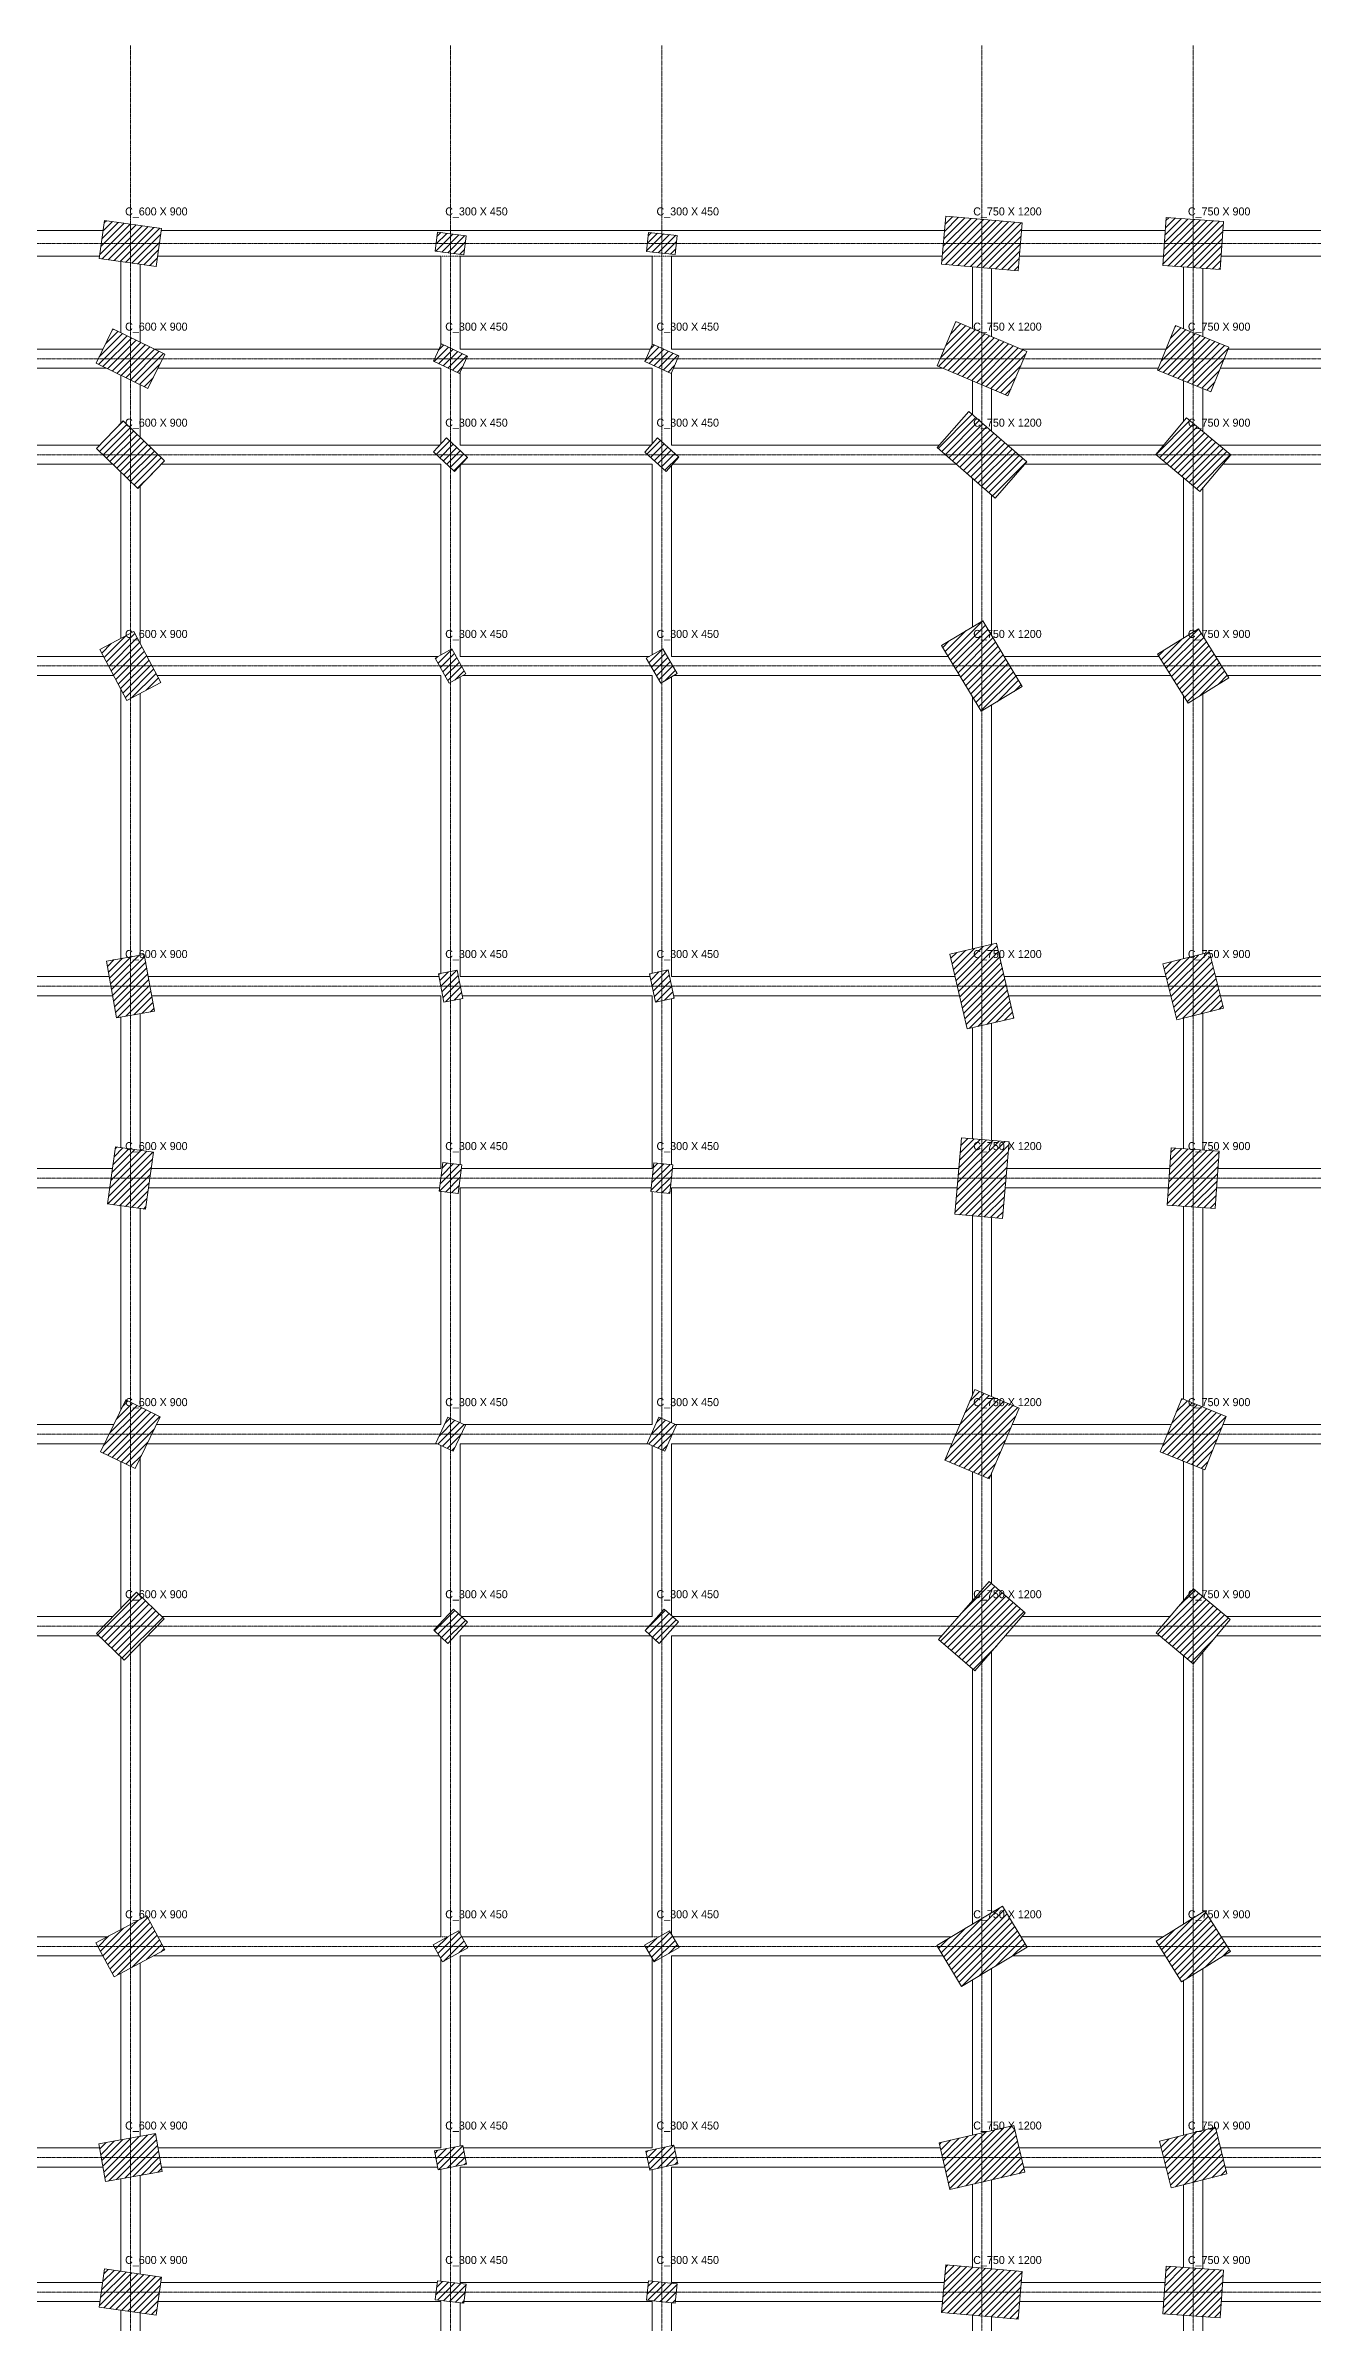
# Model space of a CAD drawing. Header units: millimetres. Extents: x -4286 to 75551, y -4651 to 64692.
# Drawn here: x 35974 to 55762, y 29125 to 64692 of the extents above; entities that cross this region are included whole.
import ezdxf

# ---------------------------------------------------------------- set-up
doc = ezdxf.new("R2010")
doc.units = ezdxf.units.MM
doc.linetypes.add('Dash', pattern=[6.35, 3.175, -3.175])
doc.linetypes.add('Grid Line', pattern=[22.225, 12.7, -3.175, 3.175, -3.175])
for name, color, linetype, lineweight in [('S-BEAM', 12, 'Continuous', 18), ('S-BEAM-HDLN', 1, 'Dash', 18), ('S-COLS', 52, 'Continuous', 18), ('S-COLS-IDEN', 171, 'Continuous', 9), ('S-GRID', 1, 'Continuous', 9)]:
    doc.layers.add(name, color=color, linetype=linetype, lineweight=lineweight)
doc.styles.add('JetBrains Mono', font='JetBrainsMono-VariableFont_wght.ttf', dxfattribs={"height": 125})
pattern_1 = [(45, (0, 0), (-53.03301, 53.03301), [])]

msp = doc.modelspace()

# ---------------------------------------------------------------- hatches: boundary and pattern name
at = {"layer": 'S-COLS'}
h = msp.add_hatch(dxfattribs=at)
h.set_pattern_fill('FP_4', color=8, style=0, pattern_type=2)
h.set_pattern_definition(pattern_1)
h.paths.add_polyline_path([(37704, 61240), (37787, 61834), (36896, 61960), (36813, 61366)])
h = msp.add_hatch(dxfattribs=at)
h.set_pattern_fill('FP_2', color=8, style=0, pattern_type=2)
h.set_pattern_definition(pattern_1)
h.paths.add_polyline_path([(51165, 61174), (51230, 61921), (50035, 62026), (49970, 61279)])
h = msp.add_hatch(dxfattribs=at)
h.set_pattern_fill('FP_2', color=8, style=0, pattern_type=2)
h.set_pattern_definition(pattern_1)
h.paths.add_polyline_path([(54323, 61195), (54375, 61943), (53477, 62005), (53425, 61257)])
h = msp.add_hatch(dxfattribs=at)
h.set_pattern_fill('FP_4', color=8, style=0, pattern_type=2)
h.set_pattern_definition(pattern_1)
h.paths.add_polyline_path([(42505, 61424), (42542, 61721), (42095, 61776), (42058, 61479)])
h = msp.add_hatch(dxfattribs=at)
h.set_pattern_fill('FP_1', color=8, style=0, pattern_type=2)
h.set_pattern_definition(pattern_1)
h.paths.add_polyline_path([(45808, 61427), (45839, 61726), (45392, 61773), (45361, 61474)])
h = msp.add_hatch(dxfattribs=at)
h.set_pattern_fill('FP_2', color=8, style=0, pattern_type=2)
h.set_pattern_definition(pattern_1)
h.paths.add_polyline_path([(37573, 59333), (37836, 59872), (37027, 60267), (36764, 59728)])
h = msp.add_hatch(dxfattribs=at)
h.set_pattern_fill('FP_4', color=8, style=0, pattern_type=2)
h.set_pattern_definition(pattern_1)
h.paths.add_polyline_path([(51006, 59220), (51299, 59911), (50194, 60380), (49901, 59689)])
h = msp.add_hatch(dxfattribs=at)
h.set_pattern_fill('FP_2', color=8, style=0, pattern_type=2)
h.set_pattern_definition(pattern_1)
h.paths.add_polyline_path([(54177, 59284), (54458, 59979), (53623, 60316), (53342, 59621)])
h = msp.add_hatch(dxfattribs=at)
h.set_pattern_fill('FP_4', color=8, style=0, pattern_type=2)
h.set_pattern_definition(pattern_1)
h.paths.add_polyline_path([(42441, 59569), (42567, 59841), (42159, 60031), (42033, 59759)])
h = msp.add_hatch(dxfattribs=at)
h.set_pattern_fill('FP_2', color=8, style=0, pattern_type=2)
h.set_pattern_definition(pattern_1)
h.paths.add_polyline_path([(45745, 59571), (45867, 59846), (45455, 60029), (45333, 59754)])
h = msp.add_hatch(dxfattribs=at)
h.set_pattern_fill('FP_4', color=8, style=0, pattern_type=2)
h.set_pattern_definition(pattern_1)
h.paths.add_polyline_path([(37415, 57772), (37832, 58203), (37185, 58828), (36768, 58397)])
h = msp.add_hatch(dxfattribs=at)
h.set_pattern_fill('FP_4', color=8, style=0, pattern_type=2)
h.set_pattern_definition(pattern_1)
h.paths.add_polyline_path([(50807, 57623), (51299, 58189), (50393, 58977), (49901, 58411)])
h = msp.add_hatch(dxfattribs=at)
h.set_pattern_fill('FP_2', color=8, style=0, pattern_type=2)
h.set_pattern_definition(pattern_1)
h.paths.add_polyline_path([(54004, 57723), (54486, 58298), (53796, 58877), (53314, 58302)])
h = msp.add_hatch(dxfattribs=at)
h.set_pattern_fill('FP_2', color=8, style=0, pattern_type=2)
h.set_pattern_definition(pattern_1)
h.paths.add_polyline_path([(42362, 58037), (42567, 58256), (42238, 58563), (42033, 58344)])
h = msp.add_hatch(dxfattribs=at)
h.set_pattern_fill('FP_1', color=8, style=0, pattern_type=2)
h.set_pattern_definition(pattern_1)
h.paths.add_polyline_path([(45667, 58038), (45868, 58261), (45533, 58562), (45332, 58339)])
h = msp.add_hatch(dxfattribs=at)
h.set_pattern_fill('FP_1', color=8, style=0, pattern_type=2)
h.set_pattern_definition(pattern_1)
h.paths.add_polyline_path([(37246, 54462), (37776, 54744), (37354, 55538), (36824, 55256)])
h = msp.add_hatch(dxfattribs=at)
h.set_pattern_fill('FP_4', color=8, style=0, pattern_type=2)
h.set_pattern_definition(pattern_1)
h.paths.add_polyline_path([(50588, 54293), (51230, 54679), (50612, 55707), (49970, 55321)])
h = msp.add_hatch(dxfattribs=at)
h.set_pattern_fill('FP_4', color=8, style=0, pattern_type=2)
h.set_pattern_definition(pattern_1)
h.paths.add_polyline_path([(53820, 54420), (54456, 54817), (53980, 55580), (53344, 55183)])
h = msp.add_hatch(dxfattribs=at)
h.set_pattern_fill('FP_4', color=8, style=0, pattern_type=2)
h.set_pattern_definition(pattern_1)
h.paths.add_polyline_path([(42278, 54730), (42540, 54876), (42322, 55270), (42060, 55124)])
h = msp.add_hatch(dxfattribs=at)
h.set_pattern_fill('FP_2', color=8, style=0, pattern_type=2)
h.set_pattern_definition(pattern_1)
h.paths.add_polyline_path([(45583, 54730), (45842, 54880), (45617, 55270), (45358, 55120)])
h = msp.add_hatch(dxfattribs=at)
h.set_pattern_fill('FP_2', color=8, style=0, pattern_type=2)
h.set_pattern_definition(pattern_1)
h.paths.add_polyline_path([(50370, 49331), (51100, 49500), (50830, 50669), (50100, 50500)])
h = msp.add_hatch(dxfattribs=at)
h.set_pattern_fill('FP_2', color=8, style=0, pattern_type=2)
h.set_pattern_definition(pattern_1)
h.paths.add_polyline_path([(53645, 49473), (54373, 49654), (54155, 50527), (53427, 50346)])
h = msp.add_hatch(dxfattribs=at)
h.set_pattern_fill('FP_3', color=8, style=0, pattern_type=2)
h.set_pattern_definition(pattern_1)
h.paths.add_polyline_path([(37083, 49505), (37674, 49609), (37517, 50495), (36926, 50391)])
h = msp.add_hatch(dxfattribs=at)
h.set_pattern_fill('FP_4', color=8, style=0, pattern_type=2)
h.set_pattern_definition(pattern_1)
h.paths.add_polyline_path([(42196, 49751), (42490, 49808), (42404, 50249), (42110, 50192)])
h = msp.add_hatch(dxfattribs=at)
h.set_pattern_fill('FP_2', color=8, style=0, pattern_type=2)
h.set_pattern_definition(pattern_1)
h.paths.add_polyline_path([(45500, 49749), (45794, 49811), (45700, 50251), (45406, 50189)])
h = msp.add_hatch(dxfattribs=at)
h.set_pattern_fill('FP_4', color=8, style=0, pattern_type=2)
h.set_pattern_definition(pattern_1)
h.paths.add_polyline_path([(37534, 46513), (37660, 47404), (37066, 47487), (36940, 46596)])
h = msp.add_hatch(dxfattribs=at)
h.set_pattern_fill('FP_1', color=8, style=0, pattern_type=2)
h.set_pattern_definition(pattern_1)
h.paths.add_polyline_path([(50921, 46370), (51026, 47565), (50279, 47630), (50174, 46435)])
h = msp.add_hatch(dxfattribs=at)
h.set_pattern_fill('FP_4', color=8, style=0, pattern_type=2)
h.set_pattern_definition(pattern_1)
h.paths.add_polyline_path([(54243, 46525), (54305, 47423), (53557, 47475), (53495, 46577)])
h = msp.add_hatch(dxfattribs=at)
h.set_pattern_fill('FP_2', color=8, style=0, pattern_type=2)
h.set_pattern_definition(pattern_1)
h.paths.add_polyline_path([(42421, 46758), (42476, 47205), (42179, 47242), (42124, 46795)])
h = msp.add_hatch(dxfattribs=at)
h.set_pattern_fill('FP_4', color=8, style=0, pattern_type=2)
h.set_pattern_definition(pattern_1)
h.paths.add_polyline_path([(45726, 46761), (45773, 47208), (45474, 47239), (45427, 46792)])
h = msp.add_hatch(dxfattribs=at)
h.set_pattern_fill('FP_2', color=8, style=0, pattern_type=2)
h.set_pattern_definition(pattern_1)
h.paths.add_polyline_path([(37372, 42464), (37767, 43273), (37228, 43536), (36833, 42727)])
h = msp.add_hatch(dxfattribs=at)
h.set_pattern_fill('FP_2', color=8, style=0, pattern_type=2)
h.set_pattern_definition(pattern_1)
h.paths.add_polyline_path([(50711, 42301), (51180, 43406), (50489, 43699), (50020, 42594)])
h = msp.add_hatch(dxfattribs=at)
h.set_pattern_fill('FP_1', color=8, style=0, pattern_type=2)
h.set_pattern_definition(pattern_1)
h.paths.add_polyline_path([(54079, 42442), (54416, 43277), (53721, 43558), (53384, 42723)])
h = msp.add_hatch(dxfattribs=at)
h.set_pattern_fill('FP_3', color=8, style=0, pattern_type=2)
h.set_pattern_definition(pattern_1)
h.paths.add_polyline_path([(42341, 42733), (42531, 43141), (42259, 43267), (42069, 42859)])
h = msp.add_hatch(dxfattribs=at)
h.set_pattern_fill('FP_3', color=8, style=0, pattern_type=2)
h.set_pattern_definition(pattern_1)
h.paths.add_polyline_path([(45646, 42733), (45829, 43145), (45554, 43267), (45371, 42855)])
h = msp.add_hatch(dxfattribs=at)
h.set_pattern_fill('FP_4', color=8, style=0, pattern_type=2)
h.set_pattern_definition(pattern_1)
h.paths.add_polyline_path([(50489, 39301), (51277, 40207), (50711, 40699), (49923, 39793), (50197, 39555)])
h = msp.add_hatch(dxfattribs=at)
h.set_pattern_fill('FP_3', color=8, style=0, pattern_type=2)
h.set_pattern_definition(pattern_1)
h.paths.add_polyline_path([(53898, 39414), (54477, 40104), (53902, 40586), (53323, 39896), (53730, 39555)])
h = msp.add_hatch(dxfattribs=at)
h.set_pattern_fill('FP_1', color=8, style=0, pattern_type=2)
h.set_pattern_definition(pattern_1)
h.paths.add_polyline_path([(37203, 39468), (37828, 40115), (37397, 40532), (36772, 39885), (37113, 39555)])
h = msp.add_hatch(dxfattribs=at)
h.set_pattern_fill('FP_2', color=8, style=0, pattern_type=2)
h.set_pattern_definition(pattern_1)
h.paths.add_polyline_path([(42256, 39733), (42563, 40062), (42344, 40267), (42037, 39938)])
h = msp.add_hatch(dxfattribs=at)
h.set_pattern_fill('FP_4', color=8, style=0, pattern_type=2)
h.set_pattern_definition(pattern_1)
h.paths.add_polyline_path([(45561, 39732), (45862, 40067), (45639, 40268), (45338, 39933)])
h = msp.add_hatch(dxfattribs=at)
h.set_pattern_fill('FP_4', color=8, style=0, pattern_type=2)
h.set_pattern_definition(pattern_1)
h.paths.add_polyline_path([(50279, 34370), (51307, 34988), (50921, 35630), (49893, 35012)])
h = msp.add_hatch(dxfattribs=at)
h.set_pattern_fill('FP_2', color=8, style=0, pattern_type=2)
h.set_pattern_definition(pattern_1)
h.paths.add_polyline_path([(37044, 34524), (37838, 34946), (37556, 35476), (36762, 35054)])
h = msp.add_hatch(dxfattribs=at)
h.set_pattern_fill('FP_4', color=8, style=0, pattern_type=2)
h.set_pattern_definition(pattern_1)
h.paths.add_polyline_path([(42176, 34760), (42570, 34978), (42424, 35240), (42030, 35022), (42160, 34788)])
h = msp.add_hatch(dxfattribs=at)
h.set_pattern_fill('FP_2', color=8, style=0, pattern_type=2)
h.set_pattern_definition(pattern_1)
h.paths.add_polyline_path([(45480, 34758), (45870, 34983), (45720, 35242), (45330, 35017), (45463, 34788)])
h = msp.add_hatch(dxfattribs=at)
h.set_pattern_fill('FP_4', color=8, style=0, pattern_type=2)
h.set_pattern_definition(pattern_1)
h.paths.add_polyline_path([(53717, 34444), (54480, 34920), (54083, 35556), (53320, 35080)])
h = msp.add_hatch(dxfattribs=at)
h.set_pattern_fill('FP_2', color=8, style=0, pattern_type=2)
h.set_pattern_definition(pattern_1)
h.paths.add_polyline_path([(36909, 31326), (37795, 31483), (37691, 32074), (36805, 31917)])
h = msp.add_hatch(dxfattribs=at)
h.set_pattern_fill('FP_4', color=8, style=0, pattern_type=2)
h.set_pattern_definition(pattern_1)
h.paths.add_polyline_path([(50100, 31200), (51269, 31470), (51100, 32200), (49931, 31930)])
h = msp.add_hatch(dxfattribs=at)
h.set_pattern_fill('FP_2', color=8, style=0, pattern_type=2)
h.set_pattern_definition(pattern_1)
h.paths.add_polyline_path([(53554, 31227), (54427, 31445), (54246, 32173), (53373, 31955)])
h = msp.add_hatch(dxfattribs=at)
h.set_pattern_fill('FP_2', color=8, style=0, pattern_type=2)
h.set_pattern_definition(pattern_1)
h.paths.add_polyline_path([(42108, 31510), (42549, 31596), (42492, 31890), (42051, 31804)])
h = msp.add_hatch(dxfattribs=at)
h.set_pattern_fill('FP_1', color=8, style=0, pattern_type=2)
h.set_pattern_definition(pattern_1)
h.paths.add_polyline_path([(45411, 31506), (45851, 31600), (45789, 31894), (45349, 31800)])
h = msp.add_hatch(dxfattribs=at)
h.set_pattern_fill('FP_2', color=8, style=0, pattern_type=2)
h.set_pattern_definition(pattern_1)
h.paths.add_polyline_path([(37704, 29240), (37787, 29834), (36896, 29960), (36813, 29366)])
h = msp.add_hatch(dxfattribs=at)
h.set_pattern_fill('FP_2', color=8, style=0, pattern_type=2)
h.set_pattern_definition(pattern_1)
h.paths.add_polyline_path([(51165, 29174), (51230, 29921), (50035, 30026), (49970, 29279)])
h = msp.add_hatch(dxfattribs=at)
h.set_pattern_fill('FP_1', color=8, style=0, pattern_type=2)
h.set_pattern_definition(pattern_1)
h.paths.add_polyline_path([(54323, 29195), (54375, 29943), (53477, 30005), (53425, 29257)])
h = msp.add_hatch(dxfattribs=at)
h.set_pattern_fill('FP_4', color=8, style=0, pattern_type=2)
h.set_pattern_definition(pattern_1)
h.paths.add_polyline_path([(42505, 29424), (42542, 29721), (42095, 29776), (42058, 29479)])
h = msp.add_hatch(dxfattribs=at)
h.set_pattern_fill('FP_4', color=8, style=0, pattern_type=2)
h.set_pattern_definition(pattern_1)
h.paths.add_polyline_path([(45808, 29427), (45839, 29726), (45392, 29773), (45361, 29474)])

# ---------------------------------------------------------------- linework, layer by layer
at = {"layer": 'S-BEAM'}
for p, q in [((36874, 61800), (34316, 61800)), ((42150, 61800), (37783, 61800)), ((45450, 61800), (42150, 61800)), ((50015, 61800), (45450, 61800)), ((53463, 61800), (51220, 61800)), ((59535, 61800), (54365, 61800)), ((34724, 61400), (36817, 61400)), ((37150, 61318), (37150, 60207)), ((37450, 60061), (37450, 61276)), ((37726, 61400), (42150, 61400)), ((42150, 61400), (42150, 60011)), ((42450, 61400), (45450, 61400)), ((42450, 59950), (42450, 61400)), ((45450, 61400), (45450, 60016)), ((45750, 61400), (49980, 61400)), ((45750, 59950), (45750, 61400)), ((50450, 61237), (50450, 60271)), ((50750, 60144), (50750, 61210)), ((51185, 61400), (53435, 61400)), ((53750, 61235), (53750, 60265)), ((54050, 60144), (54050, 61214)), ((54337, 61400), (59514, 61400)), ((36872, 59950), (34450, 59950)), ((42122, 59950), (37677, 59950)), ((45420, 59950), (42450, 59950)), ((50012, 59950), (45750, 59950)), ((53475, 59950), (51206, 59950)), ((59556, 59950), (54446, 59950)), ((34729, 59650), (36923, 59650)), ((37150, 59539), (37150, 58793)), ((37728, 59650), (42150, 59650)), ((42150, 59650), (42150, 58469)), ((42450, 58450), (42450, 59589)), ((42478, 59650), (45450, 59650)), ((45450, 59650), (45450, 58470)), ((45750, 58450), (45750, 59584)), ((45780, 59650), (49994, 59650)), ((50450, 59456), (50450, 58927)), ((51188, 59650), (53354, 59650)), ((53750, 59456), (53750, 58821)), ((54325, 59650), (59453, 59650)), ((37450, 58572), (37450, 59393)), ((50750, 58667), (50750, 59329)), ((54050, 58664), (54050, 59335)), ((36819, 58450), (34450, 58450)), ((42132, 58450), (37577, 58450)), ((45432, 58450), (42450, 58450)), ((49935, 58450), (45750, 58450)), ((53438, 58450), (50999, 58450)), ((59539, 58450), (54305, 58450)), ((34733, 58150), (37023, 58150)), ((37150, 58028), (37150, 55430)), ((37781, 58150), (42150, 58150)), ((42150, 58150), (42150, 55174)), ((42450, 55150), (42450, 58131)), ((42468, 58150), (45450, 58150)), ((45450, 58150), (45450, 55173)), ((45750, 55150), (45750, 58130)), ((45768, 58150), (50201, 58150)), ((51265, 58150), (53495, 58150)), ((54362, 58150), (59608, 58150)), ((37450, 55357), (37450, 57807)), ((50450, 57933), (50450, 55610)), ((50750, 55479), (50750, 57673)), ((53750, 57936), (53750, 55437)), ((54050, 55468), (54050, 57779)), ((36880, 55150), (34450, 55150)), ((42106, 55150), (37560, 55150)), ((45410, 55150), (42450, 55150)), ((50072, 55150), (45750, 55150)), ((53364, 55150), (50947, 55150)), ((59445, 55150), (54249, 55150)), ((34601, 54850), (37040, 54850)), ((37720, 54850), (42150, 54850)), ((42150, 54850), (42150, 50200)), ((42450, 50150), (42450, 54826)), ((42494, 54850), (45450, 54850)), ((45450, 54850), (45450, 50198)), ((45750, 50150), (45750, 54827)), ((45790, 54850), (50253, 54850)), ((51128, 54850), (53551, 54850)), ((54436, 54850), (59640, 54850)), ((37150, 54643), (37150, 50430)), ((37450, 50483), (37450, 54570)), ((50450, 54521), (50450, 50581)), ((53750, 54532), (53750, 50426)), ((54050, 50501), (54050, 54563)), ((50750, 50650), (50750, 54390)), ((36969, 50150), (34479, 50150)), ((42118, 50150), (37578, 50150)), ((45415, 50150), (42450, 50150)), ((50181, 50150), (45750, 50150)), ((53476, 50150), (50950, 50150)), ((59549, 50150), (54249, 50150)), ((34526, 49850), (37022, 49850)), ((37631, 49850), (42150, 49850)), ((42150, 49850), (42150, 47150)), ((42450, 47208), (42450, 49800)), ((42482, 49850), (45450, 49850)), ((45450, 49850), (45450, 47150)), ((45750, 47210), (45750, 49802)), ((45785, 49850), (50250, 49850)), ((51019, 49850), (53551, 49850)), ((54324, 49850), (59630, 49850)), ((37150, 49517), (37150, 47476)), ((37450, 47433), (37450, 49570)), ((53750, 49499), (53750, 47462)), ((54050, 47441), (54050, 49574)), ((50450, 49350), (50450, 47615)), ((50750, 47589), (50750, 49419)), ((37018, 47150), (34526, 47150)), ((42150, 47150), (37624, 47150)), ((45450, 47150), (42470, 47150)), ((50237, 47150), (45767, 47150)), ((53535, 47150), (50990, 47150)), ((59607, 47150), (54286, 47150)), ((34479, 46850), (36976, 46850)), ((37582, 46850), (42130, 46850)), ((42150, 46792), (42150, 43150)), ((42450, 43178), (42450, 46850)), ((42450, 46850), (45433, 46850)), ((45450, 46790), (45450, 43150)), ((45750, 43180), (45750, 46850)), ((45750, 46850), (50210, 46850)), ((50963, 46850), (53514, 46850)), ((54265, 46850), (59592, 46850)), ((37150, 46567), (37150, 43377)), ((37450, 43428), (37450, 46524)), ((50450, 46411), (50450, 43606)), ((50750, 43588), (50750, 46385)), ((53750, 46559), (53750, 43546)), ((54050, 43425), (54050, 46538)), ((37039, 43150), (34601, 43150)), ((42150, 43150), (37707, 43150)), ((45450, 43150), (42511, 43150)), ((50256, 43150), (45816, 43150)), ((53556, 43150), (51071, 43150)), ((59636, 43150), (54365, 43150)), ((34450, 42850), (36893, 42850)), ((37561, 42850), (42089, 42850)), ((42150, 42822), (42150, 40150)), ((42450, 40168), (42450, 42850)), ((42450, 42850), (45384, 42850)), ((45450, 42820), (45450, 40150)), ((45750, 40168), (45750, 42850)), ((45750, 42850), (50129, 42850)), ((50944, 42850), (53435, 42850)), ((54244, 42850), (59521, 42850)), ((37150, 42572), (37150, 40277)), ((37450, 40481), (37450, 42623)), ((50450, 42412), (50450, 40399)), ((50750, 40665), (50750, 42394)), ((53750, 42575), (53750, 40405)), ((54050, 40462), (54050, 42454)), ((34450, 39850), (36807, 39850)), ((37028, 40150), (34733, 40150)), ((37572, 39850), (42131, 39850)), ((42150, 40150), (37793, 40150)), ((42450, 35194), (42450, 39850)), ((42450, 39850), (45430, 39850)), ((45450, 40150), (42469, 40150)), ((45750, 35190), (45750, 39850)), ((45750, 39850), (49973, 39850)), ((50233, 40150), (45770, 40150)), ((50967, 39850), (53379, 39850)), ((53536, 40150), (51227, 40150)), ((54264, 39850), (59489, 39850)), ((59635, 40150), (54421, 40150)), ((37150, 39519), (37150, 35260)), ((37450, 35420), (37450, 39723)), ((42150, 39832), (42150, 35150)), ((45450, 39832), (45450, 35150)), ((50750, 35528), (50750, 39601)), ((53750, 39538), (53750, 35349)), ((54050, 35536), (54050, 39595)), ((50450, 39335), (50450, 35347)), ((36943, 35150), (34729, 35150)), ((42150, 35150), (37730, 35150)), ((45450, 35150), (42474, 35150)), ((50121, 35150), (45773, 35150)), ((53432, 35150), (51210, 35150)), ((59580, 35150), (54337, 35150)), ((34450, 34850), (36870, 34850)), ((37150, 34580), (37150, 31978)), ((37450, 32031), (37450, 34740)), ((37657, 34850), (42126, 34850)), ((42150, 34806), (42150, 31850)), ((42450, 31882), (42450, 34850)), ((42450, 34850), (45427, 34850)), ((45450, 34810), (45450, 31850)), ((45750, 31885), (45750, 34850)), ((45750, 34850), (49990, 34850)), ((50750, 32119), (50750, 34653)), ((51079, 34850), (53463, 34850)), ((54050, 32124), (54050, 34651)), ((54368, 34850), (59550, 34850)), ((50450, 34472), (50450, 32050)), ((53750, 34464), (53750, 32049)), ((36817, 31850), (34732, 31850)), ((42150, 31850), (37730, 31850)), ((45450, 31850), (42500, 31850)), ((49950, 31850), (45798, 31850)), ((53399, 31850), (51181, 31850)), ((59472, 31850), (54326, 31850)), ((34632, 31550), (36870, 31550)), ((37150, 31369), (37150, 29924)), ((37450, 29882), (37450, 31422)), ((37783, 31550), (42100, 31550)), ((42150, 31518), (42150, 29770)), ((42450, 29750), (42450, 31550)), ((42450, 31550), (45402, 31550)), ((45450, 31515), (45450, 29767)), ((45750, 29750), (45750, 31550)), ((45750, 31550), (50019, 31550)), ((50750, 29963), (50750, 31350)), ((51250, 31550), (53474, 31550)), ((54050, 29965), (54050, 31351)), ((54401, 31550), (59552, 31550)), ((50450, 31281), (50450, 29990)), ((53750, 31276), (53750, 29986)), ((36867, 29750), (34632, 29750)), ((42092, 29750), (37776, 29750)), ((45390, 29750), (42450, 29750)), ((50011, 29750), (45750, 29750)), ((53459, 29750), (51215, 29750)), ((59532, 29750), (54362, 29750)), ((34732, 29450), (36824, 29450)), ((37150, 29318), (37150, 28207)), ((37450, 28061), (37450, 29276)), ((37733, 29450), (42150, 29450)), ((42150, 29450), (42150, 28011)), ((42450, 27950), (42450, 29430)), ((42508, 29450), (45450, 29450)), ((45450, 29450), (45450, 28016)), ((45750, 27950), (45750, 29433)), ((45810, 29450), (49985, 29450)), ((50450, 29237), (50450, 28271)), ((50750, 28144), (50750, 29210)), ((51189, 29450), (53438, 29450)), ((53750, 29235), (53750, 28265)), ((54050, 28144), (54050, 29214)), ((54341, 29450), (59517, 29450))]:
    msp.add_line(p, q, dxfattribs=at)
at = {"layer": 'S-BEAM-HDLN'}
for p, q in [((42150, 61400), (42450, 61400)), ((45450, 61400), (45750, 61400)), ((42261, 35150), (42150, 35150)), ((45560, 35150), (45450, 35150))]:
    msp.add_line(p, q, dxfattribs=at)
at = {"layer": 'S-COLS'}
for p, q in [((36813, 61366), (36896, 61960)), ((36896, 61960), (37787, 61834)), ((49970, 61279), (50035, 62026)), ((50035, 62026), (51230, 61921)), ((51230, 61921), (51165, 61174)), ((53425, 61257), (53477, 62005)), ((53477, 62005), (54375, 61943)), ((54375, 61943), (54323, 61195)), ((37787, 61834), (37704, 61240)), ((42058, 61479), (42095, 61776)), ((42095, 61776), (42542, 61721)), ((42542, 61721), (42505, 61424)), ((45361, 61474), (45392, 61773)), ((45392, 61773), (45839, 61726)), ((45839, 61726), (45808, 61427)), ((37704, 61240), (36813, 61366)), ((42505, 61424), (42058, 61479)), ((45808, 61427), (45361, 61474)), ((51165, 61174), (49970, 61279)), ((54323, 61195), (53425, 61257)), ((36764, 59728), (37027, 60267)), ((37027, 60267), (37836, 59872)), ((49901, 59689), (50194, 60380)), ((50194, 60380), (51299, 59911)), ((53342, 59621), (53623, 60316)), ((53623, 60316), (54458, 59979)), ((37836, 59872), (37573, 59333)), ((42033, 59759), (42159, 60031)), ((42441, 59569), (42033, 59759)), ((42159, 60031), (42567, 59841)), ((42567, 59841), (42441, 59569)), ((45333, 59754), (45455, 60029)), ((45745, 59571), (45333, 59754)), ((45455, 60029), (45867, 59846)), ((45867, 59846), (45745, 59571)), ((51299, 59911), (51006, 59220)), ((54458, 59979), (54177, 59284)), ((37573, 59333), (36764, 59728)), ((51006, 59220), (49901, 59689)), ((54177, 59284), (53342, 59621)), ((36768, 58397), (37185, 58828)), ((37185, 58828), (37832, 58203)), ((49901, 58411), (50393, 58977)), ((50393, 58977), (51299, 58189)), ((53314, 58302), (53796, 58877)), ((53796, 58877), (54486, 58298)), ((37415, 57772), (36768, 58397)), ((42033, 58344), (42238, 58563)), ((42362, 58037), (42033, 58344)), ((42238, 58563), (42567, 58256)), ((45332, 58339), (45533, 58562)), ((45667, 58038), (45332, 58339)), ((45533, 58562), (45868, 58261)), ((50807, 57623), (49901, 58411)), ((37832, 58203), (37415, 57772)), ((42567, 58256), (42362, 58037)), ((45868, 58261), (45667, 58038)), ((51299, 58189), (50807, 57623)), ((54004, 57723), (53314, 58302)), ((54486, 58298), (54004, 57723)), ((36824, 55256), (37354, 55538)), ((37354, 55538), (37776, 54744)), ((49970, 55321), (50612, 55707)), ((50612, 55707), (51230, 54679)), ((53344, 55183), (53980, 55580)), ((53980, 55580), (54456, 54817)), ((37246, 54462), (36824, 55256)), ((42060, 55124), (42322, 55270)), ((42322, 55270), (42540, 54876)), ((45358, 55120), (45617, 55270)), ((45617, 55270), (45842, 54880)), ((50588, 54293), (49970, 55321)), ((53820, 54420), (53344, 55183)), ((42278, 54730), (42060, 55124)), ((42540, 54876), (42278, 54730)), ((45583, 54730), (45358, 55120)), ((45842, 54880), (45583, 54730)), ((54456, 54817), (53820, 54420)), ((37776, 54744), (37246, 54462)), ((51230, 54679), (50588, 54293)), ((50100, 50500), (50830, 50669)), ((50830, 50669), (51100, 49500)), ((53427, 50346), (54155, 50527)), ((54155, 50527), (54373, 49654)), ((36926, 50391), (37517, 50495)), ((37083, 49505), (36926, 50391)), ((37517, 50495), (37674, 49609)), ((42110, 50192), (42404, 50249)), ((42196, 49751), (42110, 50192)), ((42404, 50249), (42490, 49808)), ((45406, 50189), (45700, 50251)), ((45500, 49749), (45406, 50189)), ((45700, 50251), (45794, 49811)), ((50370, 49331), (50100, 50500)), ((53645, 49473), (53427, 50346)), ((42490, 49808), (42196, 49751)), ((45794, 49811), (45500, 49749)), ((37674, 49609), (37083, 49505)), ((51100, 49500), (50370, 49331)), ((54373, 49654), (53645, 49473)), ((36940, 46596), (37066, 47487)), ((37066, 47487), (37660, 47404)), ((37660, 47404), (37534, 46513)), ((50174, 46435), (50279, 47630)), ((50279, 47630), (51026, 47565)), ((51026, 47565), (50921, 46370)), ((53495, 46577), (53557, 47475)), ((53557, 47475), (54305, 47423)), ((54305, 47423), (54243, 46525)), ((42124, 46795), (42179, 47242)), ((42179, 47242), (42476, 47205)), ((42476, 47205), (42421, 46758)), ((45427, 46792), (45474, 47239)), ((45474, 47239), (45773, 47208)), ((45773, 47208), (45726, 46761)), ((37534, 46513), (36940, 46596)), ((42421, 46758), (42124, 46795)), ((45726, 46761), (45427, 46792)), ((50921, 46370), (50174, 46435)), ((54243, 46525), (53495, 46577)), ((36833, 42727), (37228, 43536)), ((37228, 43536), (37767, 43273)), ((50020, 42594), (50489, 43699)), ((50489, 43699), (51180, 43406)), ((51180, 43406), (50711, 42301)), ((53384, 42723), (53721, 43558)), ((53721, 43558), (54416, 43277)), ((37767, 43273), (37372, 42464)), ((42069, 42859), (42259, 43267)), ((42259, 43267), (42531, 43141)), ((42531, 43141), (42341, 42733)), ((45371, 42855), (45554, 43267)), ((45554, 43267), (45829, 43145)), ((45829, 43145), (45646, 42733)), ((54416, 43277), (54079, 42442)), ((37372, 42464), (36833, 42727)), ((42341, 42733), (42069, 42859)), ((45646, 42733), (45371, 42855)), ((54079, 42442), (53384, 42723)), ((50711, 42301), (50020, 42594)), ((49923, 39793), (50711, 40699)), ((50711, 40699), (51277, 40207)), ((53323, 39896), (53902, 40586)), ((53902, 40586), (54477, 40104)), ((36772, 39885), (37397, 40532)), ((37397, 40532), (37828, 40115)), ((42037, 39938), (42344, 40267)), ((42344, 40267), (42563, 40062)), ((45338, 39933), (45639, 40268)), ((45639, 40268), (45862, 40067)), ((51277, 40207), (50489, 39301)), ((37203, 39468), (36772, 39885)), ((37828, 40115), (37203, 39468)), ((42256, 39733), (42037, 39938)), ((42563, 40062), (42256, 39733)), ((45561, 39732), (45338, 39933)), ((45862, 40067), (45561, 39732)), ((53898, 39414), (53323, 39896)), ((54477, 40104), (53898, 39414)), ((50489, 39301), (49923, 39793)), ((49893, 35012), (50921, 35630)), ((50921, 35630), (51307, 34988)), ((36762, 35054), (37556, 35476)), ((37556, 35476), (37838, 34946)), ((42030, 35022), (42424, 35240)), ((42424, 35240), (42570, 34978)), ((45330, 35017), (45720, 35242)), ((45720, 35242), (45870, 34983)), ((53320, 35080), (54083, 35556)), ((54083, 35556), (54480, 34920)), ((37044, 34524), (36762, 35054)), ((37838, 34946), (37044, 34524)), ((42176, 34760), (42030, 35022)), ((42570, 34978), (42176, 34760)), ((45480, 34758), (45330, 35017)), ((45870, 34983), (45480, 34758)), ((50279, 34370), (49893, 35012)), ((51307, 34988), (50279, 34370)), ((53717, 34444), (53320, 35080)), ((54480, 34920), (53717, 34444)), ((36805, 31917), (37691, 32074)), ((37691, 32074), (37795, 31483)), ((49931, 31930), (51100, 32200)), ((51100, 32200), (51269, 31470)), ((53373, 31955), (54246, 32173)), ((54246, 32173), (54427, 31445)), ((36909, 31326), (36805, 31917)), ((42051, 31804), (42492, 31890)), ((42108, 31510), (42051, 31804)), ((42492, 31890), (42549, 31596)), ((45349, 31800), (45789, 31894)), ((45411, 31506), (45349, 31800)), ((45789, 31894), (45851, 31600)), ((50100, 31200), (49931, 31930)), ((53554, 31227), (53373, 31955)), ((37795, 31483), (36909, 31326)), ((42549, 31596), (42108, 31510)), ((45851, 31600), (45411, 31506)), ((51269, 31470), (50100, 31200)), ((54427, 31445), (53554, 31227)), ((36813, 29366), (36896, 29960)), ((36896, 29960), (37787, 29834)), ((49970, 29279), (50035, 30026)), ((50035, 30026), (51230, 29921)), ((51230, 29921), (51165, 29174)), ((53425, 29257), (53477, 30005)), ((53477, 30005), (54375, 29943)), ((54375, 29943), (54323, 29195)), ((37787, 29834), (37704, 29240)), ((42058, 29479), (42095, 29776)), ((42095, 29776), (42542, 29721)), ((42542, 29721), (42505, 29424)), ((45361, 29474), (45392, 29773)), ((45392, 29773), (45839, 29726)), ((45839, 29726), (45808, 29427)), ((37704, 29240), (36813, 29366)), ((42505, 29424), (42058, 29479)), ((45808, 29427), (45361, 29474)), ((51165, 29174), (49970, 29279)), ((54323, 29195), (53425, 29257))]:
    msp.add_line(p, q, dxfattribs=at)
at = {"layer": 'S-GRID', "linetype": 'Grid Line'}
for p, q in [((37300, 64692), (37300, -4051)), ((42300, 64692), (42300, -4051)), ((45600, 64692), (45600, -4051)), ((50600, 64692), (50600, -4051)), ((53900, 64692), (53900, -4051)), ((75551, 61600), (-3686, 61600)), ((75551, 59800), (-3686, 59800)), ((75551, 58300), (-3686, 58300)), ((75551, 55000), (-3686, 55000)), ((75551, 50000), (-3686, 50000)), ((75551, 47000), (-3686, 47000)), ((75551, 43000), (-3686, 43000)), ((75551, 40000), (-3686, 40000)), ((75551, 35000), (-3686, 35000)), ((75551, 31700), (-3686, 31700)), ((75551, 29600), (-3686, 29600))]:
    msp.add_line(p, q, dxfattribs=at)

# ---------------------------------------------------------------- texts
at = {"layer": 'S-COLS-IDEN', "char_height": 125, "attachment_point": 1, "style": 'JetBrains Mono'}
for s, insert, width in [('C_600 X 900', (37217, 62163), 1410.97), ('C_300 X 450', (42217, 62163), 1410.97), ('C_300 X 450', (45517, 62163), 1410.97), ('C_750 X 1200', (50464, 62163), 1539.24), ('C_750 X 900', (53817, 62163), 1410.97), ('C_600 X 900', (37217, 60363), 1410.97), ('C_300 X 450', (42217, 60363), 1410.97), ('C_300 X 450', (45517, 60363), 1410.97), ('C_750 X 1200', (50464, 60363), 1539.24), ('C_750 X 900', (53817, 60363), 1410.97), ('C_600 X 900', (37217, 58863), 1410.97), ('C_300 X 450', (42217, 58863), 1410.97), ('C_300 X 450', (45517, 58863), 1410.97), ('C_750 X 1200', (50464, 58863), 1539.24), ('C_750 X 900', (53817, 58863), 1410.97), ('C_600 X 900', (37217, 55563), 1410.97), ('C_300 X 450', (42217, 55563), 1410.97), ('C_300 X 450', (45517, 55563), 1410.97), ('C_750 X 1200', (50464, 55563), 1539.24), ('C_750 X 900', (53817, 55563), 1410.97), ('C_600 X 900', (37217, 50563), 1410.97), ('C_300 X 450', (42217, 50563), 1410.97), ('C_300 X 450', (45517, 50563), 1410.97), ('C_750 X 1200', (50464, 50563), 1539.24), ('C_750 X 900', (53817, 50563), 1410.97), ('C_600 X 900', (37217, 47563), 1410.97), ('C_300 X 450', (42217, 47563), 1410.97), ('C_300 X 450', (45517, 47563), 1410.97), ('C_750 X 1200', (50464, 47563), 1539.24), ('C_750 X 900', (53817, 47563), 1410.97), ('C_600 X 900', (37217, 43563), 1410.97), ('C_300 X 450', (42217, 43563), 1410.97), ('C_300 X 450', (45517, 43563), 1410.97), ('C_750 X 1200', (50464, 43563), 1539.24), ('C_750 X 900', (53817, 43563), 1410.97), ('C_600 X 900', (37217, 40563), 1410.97), ('C_300 X 450', (42217, 40563), 1410.97), ('C_300 X 450', (45517, 40563), 1410.97), ('C_750 X 1200', (50464, 40563), 1539.24), ('C_750 X 900', (53817, 40563), 1410.97), ('C_600 X 900', (37217, 35563), 1410.97), ('C_300 X 450', (42217, 35563), 1410.97), ('C_300 X 450', (45517, 35563), 1410.97), ('C_750 X 1200', (50464, 35563), 1539.24), ('C_750 X 900', (53817, 35563), 1410.97), ('C_600 X 900', (37217, 32263), 1410.97), ('C_300 X 450', (42217, 32263), 1410.97), ('C_300 X 450', (45517, 32263), 1410.97), ('C_750 X 1200', (50464, 32263), 1539.24), ('C_750 X 900', (53817, 32263), 1410.97), ('C_600 X 900', (37217, 30163), 1410.97), ('C_300 X 450', (42217, 30163), 1410.97), ('C_300 X 450', (45517, 30163), 1410.97), ('C_750 X 1200', (50464, 30163), 1539.24), ('C_750 X 900', (53817, 30163), 1410.97)]:
    msp.add_mtext(s, dxfattribs=dict(at, insert=insert, width=width))

doc.saveas('drawing.dxf')
